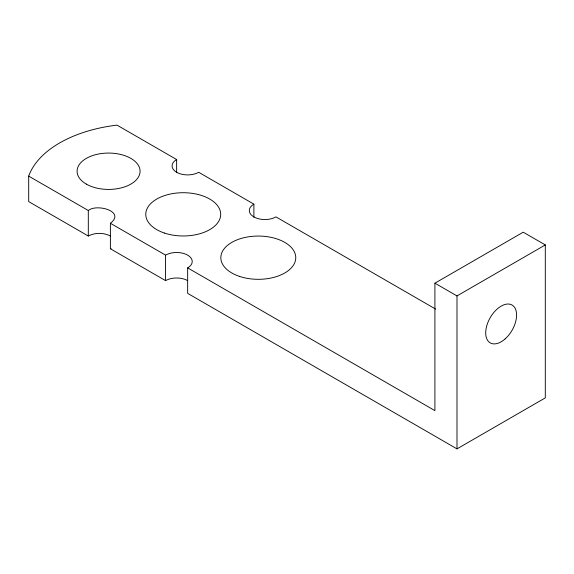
<?xml version="1.0" encoding="UTF-8"?>
<svg xmlns="http://www.w3.org/2000/svg" width="574" height="574" viewBox="0 0 574 574"><rect width="100%" height="100%" fill="white"/><g stroke="black" fill="none" stroke-linecap="round" stroke-linejoin="round"><path stroke-width="0.86" d="M187.655 280.629A15.613 9.012 0 0 0 165.577 280.629L110.387 248.764L110.387 223.272C125.907 211.433 96.633 203.383 88.31 210.522L28.7 176.11L28.7 201.603L88.31 236.014C95.069 232.499 103.607 232.499 110.387 236.014M110.387 248.764L111.069 248.341M187.655 267.879L434.913 410.632L434.913 283.176L523.223 232.19L545.3 244.933L545.3 397.89L456.99 448.875L187.655 293.371L187.655 267.879A15.613 9.012 0 0 0 187.655 255.136A15.613 9.012 0 0 0 165.577 255.136L110.387 223.272M434.913 283.176L456.99 295.919L545.3 244.933M176.641 172.738L176.641 159.55L117.01 125.125A113.437 65.493 0 0 0 28.7 176.11M253.887 217.338L253.887 204.15L198.669 172.272A15.577 8.997 0 0 1 176.641 172.272A15.577 8.997 0 0 1 176.641 159.55M435.637 309.085L275.965 216.9A15.613 9.012 0 0 1 253.887 216.9A15.613 9.012 0 0 1 253.887 204.15M456.99 295.919L456.99 448.875M165.577 255.136L165.577 280.629M88.31 210.522L88.31 236.014M505.149 338.89A21.855 12.621 -60 0 0 512.073 305.038A21.855 12.621 -60 0 0 486.221 327.962A21.855 12.621 -60 0 0 505.149 338.89M86.315 184.103A31.491 18.181 0 0 0 139.001 175.953A31.491 18.181 0 0 0 100.428 153.681A31.491 18.181 0 0 0 86.315 184.103M164.508 233.08A37.468 21.633 0 0 0 220.703 214.346A37.468 21.633 0 0 0 164.508 195.612A37.468 21.633 0 0 0 164.508 233.08M239.566 276.417A37.468 21.633 0 0 0 295.768 257.683A37.468 21.633 0 0 0 239.566 238.949A37.468 21.633 0 0 0 239.566 276.417"/></g></svg>
